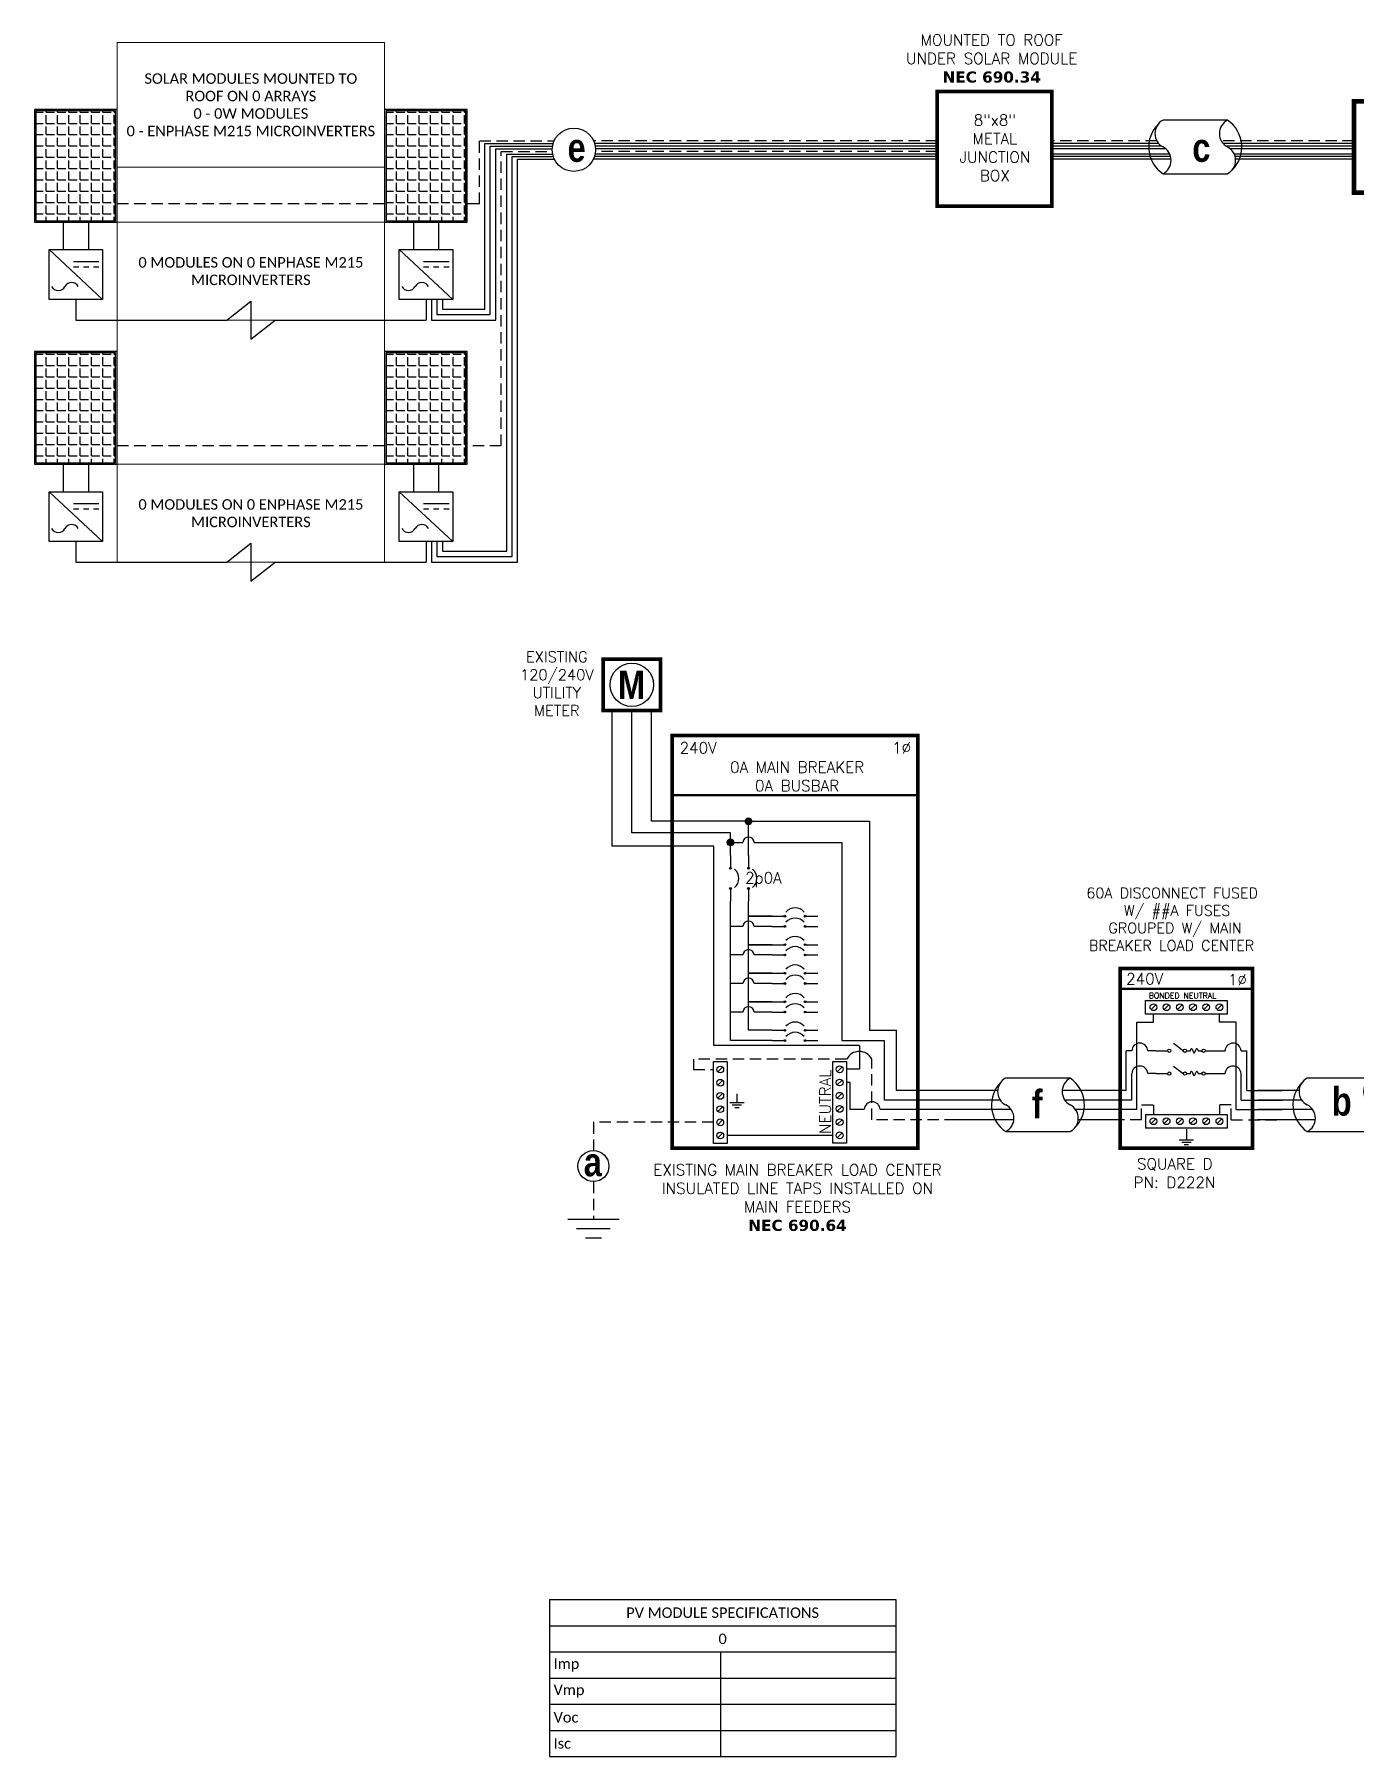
# Model space of a CAD drawing. Header units: feet. Extents: x 22430 to 23220, y 16036 to 16611.
# Drawn here: x 22430 to 22866, y 16036 to 16603 of the extents above; entities that cross this region are included whole.
import ezdxf

# ---------------------------------------------------------------- set-up
doc = ezdxf.new("R2010")
doc.units = ezdxf.units.FT
doc.header["$MEASUREMENT"] = 0
doc.linetypes.add('HIDDEN', pattern=[0.375, 0.25, -0.125])
for name, color, linetype in [('ONE LINE BLOCKS', 7, 'Continuous'), ('TABLES', 7, 'Continuous'), ('TEXT', 7, 'Continuous'), ('Z - TITLEBLOCK TXT', 7, 'Continuous')]:
    doc.layers.add(name, color=color, linetype=linetype)
doc.styles.add('ONE LINE TXT', font='techb___.ttf')
doc.styles.get("Standard").update_dxf_attribs({"font": 'simplex.shx'})

# ---------------------------------------------------------------- blocks, each defined once
blk = doc.blocks.new('*T11')
at = {"layer": 'Defpoints', "color": 8, "linetype": 'ByBlock', "lineweight": 0, "transparency": 16777216}
for p, q in [((0, 0), (88.16, 0)), ((0, 0), (0, -171.21)), ((88.16, 0), (88.16, -171.21)), ((0, -41.08), (88.16, -41.08)), ((0, -59.24), (88.16, -59.24)), ((0, -91.46), (88.16, -91.46)), ((0, -138.99), (88.16, -138.99)), ((0, -171.21), (88.16, -171.21))]:
    blk.add_line(p, q, dxfattribs=at)
at = {"color": 0, "linetype": 'Continuous', "transparency": 16777216, "char_height": 3.4544, "width": 83.574, "attachment_point": 5}
for s, insert in [('{\\fCalibri|b0|i0|c0;SOLAR MODULES MOUNTED TO ROOF ON 0 ARRAYS^J0 - 0W MODULES^J0 - ENPHASE M215 MICROINVERTERS', (44.08, -20.54)), ('{\\fCalibri|b0|i0|c0;', (44.08, -50.16)), ('{\\fCalibri|b0|i0|c0;0 MODULES ON 0 ENPHASE M215 MICROINVERTERS', (44.08, -75.35)), ('{\\fCalibri|b0|i0|c0;', (44.08, -115.23)), ('{\\fCalibri|b0|i0|c0;0 MODULES ON 0 ENPHASE M215 MICROINVERTERS', (44.08, -155.1))]:
    blk.add_mtext(s, dxfattribs=dict(at, insert=insert))
blk = doc.blocks.new('*T9')
at = {"layer": 'Z - TITLEBLOCK TXT', "color": 0, "lineweight": -2, "transparency": 16777216}
for p, q in [((0, 0), (114.19, 0)), ((0, 0), (0, -51.69)), ((114.19, 0), (114.19, -51.69)), ((0, -8.62), (114.19, -8.62)), ((0, -17.23), (114.19, -17.23)), ((56.41, -17.23), (56.41, -51.69)), ((0, -25.85), (114.19, -25.85)), ((0, -34.46), (114.19, -34.46)), ((0, -43.08), (114.19, -43.08)), ((0, -51.69), (114.19, -51.69))]:
    blk.add_line(p, q, dxfattribs=at)
at = {"layer": 'Z - TITLEBLOCK TXT', "color": 0, "linetype": 'Continuous', "transparency": 16777216, "char_height": 3.4544}
for s, insert, width, attachment_point in [('{\\fCalibri|b0|i0|c0;PV MODULE SPECIFICATIONS', (57.09, -4.31), 111.433, 5), ('{\\fCalibri|b0|i0|c0;0', (57.09, -12.92), 111.433, 5), ('{\\fCalibri|b0|i0|c0;Imp', (1.38, -21.54), 53.6551, 4), ('{\\fCalibri|b0|i0|c0;', (57.78, -21.54), 55.0254, 4), ('{\\fCalibri|b0|i0|c0;Vmp', (1.38, -30.15), 53.6551, 4), ('{\\fCalibri|b0|i0|c0;', (57.78, -30.15), 55.0254, 4), ('{\\fCalibri|b0|i0|c0;Voc', (1.38, -38.77), 53.6551, 4), ('{\\fCalibri|b0|i0|c0;', (57.78, -38.77), 55.0254, 4), ('{\\fCalibri|b0|i0|c0;Isc', (1.38, -47.39), 53.6551, 4), ('{\\fCalibri|b0|i0|c0;', (57.78, -47.39), 55.0254, 4)]:
    blk.add_mtext(s, dxfattribs=dict(at, insert=insert, width=width, attachment_point=attachment_point))
blk = doc.blocks.new('M_MAIN DISCO')
at = {"color": 253, "linetype": 'Continuous'}
for p, q in [((-42.47, 32.21), (-42.47, 34.82)), ((-20.72, 32.21), (-20.72, 34.82)), ((-47.96, 3.45), (-47.96, 32.21)), ((-47.96, 32.21), (-42.47, 32.21)), ((-15.23, 32.21), (-20.72, 32.21)), ((-15.23, 3.45), (-15.23, 32.21)), ((-47.96, 3.45), (-63.19, 3.45)), ((-15.23, 3.45), (0, 3.45))]:
    blk.add_line(p, q, dxfattribs=at)
at = {"color": 7, "linetype": 'Continuous'}
for p, q in [((-51.46, 9.66), (-51.46, 22.77)), ((-49.6, 22.77), (-51.46, 22.77)), ((-41.69, 22.77), (-44.32, 22.77)), ((-21.5, 22.77), (-18.87, 22.77)), ((-13.59, 22.77), (-11.73, 22.77)), ((-11.73, 9.66), (-11.73, 22.77)), ((-51.46, 9.66), (-63.19, 9.66)), ((-11.73, 9.66), (0, 9.66))]:
    blk.add_line(p, q, dxfattribs=at)
at = {"color": 1, "linetype": 'Continuous'}
for p, q in [((-31.53, 22.77), (-30.29, 22.77)), ((-27.74, 22.77), (-26.5, 22.77)), ((-31.53, 15.24), (-30.29, 15.24)), ((-27.74, 15.24), (-26.5, 15.24))]:
    blk.add_line(p, q, dxfattribs=at)
at = {"color": 10, "linetype": 'Continuous'}
for p, q in [((-49.6, 6.49), (-49.6, 15.24)), ((-41.69, 15.24), (-44.32, 15.24)), ((-21.5, 15.24), (-18.87, 15.24)), ((-13.59, 6.49), (-13.59, 15.24)), ((-49.6, 6.49), (-63.19, 6.49)), ((-13.59, 6.49), (0, 6.49))]:
    blk.add_line(p, q, dxfattribs=at)
at = {"color": 7, "linetype": 'Continuous'}
for centre in [(-46.96, 22.62), (-16.23, 22.62)]:
    blk.add_arc(centre, 2.64, 3.2819, 176.7181, dxfattribs=at)
at = {"color": 10, "linetype": 'Continuous'}
for centre in [(-46.96, 15.08), (-16.23, 15.08)]:
    blk.add_arc(centre, 2.64, 3.2819, 176.7181, dxfattribs=at)
at = {"color": 1, "linetype": 'Continuous'}
for points in [[(-30.29, 22.77), (-29.92, 23.53), (-29.02, 22.01), (-28.19, 23.53), (-27.74, 22.77)], [(-30.29, 15.24), (-29.92, 16), (-29.02, 14.47), (-28.19, 16), (-27.74, 15.24)]]:
    blk.add_spline(points, degree=3, dxfattribs=at)
at = {"layer": 'ONE LINE BLOCKS', "lineweight": 50}
blk.add_line((-53.41, 43.1), (-9.8, 43.1), dxfattribs=at)
at = {"layer": 'ONE LINE BLOCKS', "lineweight": 50, "const_width": 1.19}
blk.add_lwpolyline([(-53.41, -9.3), (-53.41, 49.88), (-9.8, 49.88), (-9.8, -9.3)], close=True, dxfattribs=at)
at = {"layer": 'TEXT', "color": 92, "linetype": 'HIDDEN', "ltscale": 15}
for p, q in [((-46.38, 0), (-63.19, 0)), ((-46.38, 0), (-46.38, 4.94)), ((-46.38, 4.94), (-42.47, 4.94)), ((-42.47, 4.94), (-42.47, 1.8)), ((-16.81, 4.94), (-20.72, 4.94)), ((-20.72, 4.94), (-20.72, 1.8)), ((-16.81, 0), (-16.81, 4.94)), ((-16.81, 0), (0, 0))]:
    blk.add_line(p, q, dxfattribs=at)
at = {"layer": 'TEXT', "color": 92, "linetype": 'Continuous', "flags": 128}
for points in [[(-31.59, -3.07), (-31.6, -6.57)], [(-33.94, -6.57), (-29.25, -6.57)], [(-30.07, -7.44), (-33.13, -7.44)], [(-30.88, -8.3), (-32.31, -8.3)]]:
    blk.add_lwpolyline(points, dxfattribs=at)
at = {"layer": 'Z - TITLEBLOCK TXT', "color": 1, "linetype": 'Continuous'}
for p, q in [((-45.07, 34.82), (-45.07, 39.36)), ((-45.07, 39.36), (-18.12, 39.36)), ((-18.12, 34.82), (-45.07, 34.82)), ((-18.12, 39.36), (-18.12, 34.82)), ((-41.69, 22.77), (-37.77, 22.77)), ((-35.88, 25.22), (-32.61, 22.78)), ((-25.42, 22.77), (-21.5, 22.77)), ((-35.88, 17.69), (-32.61, 15.24)), ((-41.69, 15.24), (-37.77, 15.24)), ((-25.42, 15.23), (-21.5, 15.23)), ((-45.07, 1.8), (-18.12, 1.8)), ((-45.07, 1.8), (-45.07, -2.74)), ((-18.12, 1.8), (-18.12, -2.74)), ((-18.12, -2.74), (-45.07, -2.74))]:
    blk.add_line(p, q, dxfattribs=at)
at = {"layer": 'Z - TITLEBLOCK TXT', "color": 4, "linetype": 'Continuous'}
for p, q in [((-41.69, 37.87), (-43.26, 36.3)), ((-37.34, 37.87), (-38.91, 36.3)), ((-32.98, 37.87), (-34.56, 36.3)), ((-28.63, 37.87), (-30.21, 36.3)), ((-24.28, 37.87), (-25.86, 36.3)), ((-19.93, 37.87), (-21.51, 36.3)), ((-41.69, 0.32), (-43.26, -1.26)), ((-37.34, 0.32), (-38.91, -1.26)), ((-32.98, 0.32), (-34.56, -1.26)), ((-28.63, 0.32), (-30.21, -1.26)), ((-24.28, 0.32), (-25.86, -1.26)), ((-19.93, 0.32), (-21.51, -1.26))]:
    blk.add_line(p, q, dxfattribs=at)
for centre in [(-42.47, 37.09), (-38.12, 37.09), (-33.77, 37.09), (-29.42, 37.09), (-25.07, 37.09), (-20.72, 37.09), (-42.47, -0.47), (-38.12, -0.47), (-33.77, -0.47), (-29.42, -0.47), (-25.07, -0.47), (-20.72, -0.47)]:
    blk.add_circle(centre, 1.11, dxfattribs=at)
at = {"layer": 'Z - TITLEBLOCK TXT', "color": 1, "linetype": 'Continuous'}
for centre in [(-37.23, 22.77), (-32.07, 22.77), (-25.96, 22.77), (-37.23, 15.24), (-32.07, 15.24), (-25.96, 15.23)]:
    blk.add_circle(centre, 0.541, dxfattribs=at)
at = {"layer": 'TABLES', "color": 4, "linetype": 'Continuous'}
blk.add_text('BONDED NEUTRAL', height=1.8743, dxfattribs=at).set_placement((-43.99, 40.01))
at = {"layer": 'TEXT', "color": 1}
for s, width, gutter_width, heights, insert, char_height, attachment_point in [('\\A1;\\pi4.1167;60A DISCONNECT FUSED \\P\\pi16.454;W/ ##A FUSES\\P\\pi11.355;GROUPED W/ MAIN \\P\\pi4.9392;BREAKER LOAD CENTER', 71.8931, 92.23, [24.13], (-68.68, 76.43), 3.4544, 1), ('240V', 0.1481, 0.75, [0], (-45.35, 46.44), 3.658, 5), ('1∅', 0.1481, 0.75, [0], (-14.78, 46.14), 3.658, 5), ('\\A1;\\pi3.6942,t21.982;SQUARE D\\P\\pi2.5621,t20.85;PN: D222N', 35.0816, 28.88, [13.54], (-51.57, -12.71), 3.6576, 1)]:
    blk.add_mtext_dynamic_manual_height_columns(s, width=width, gutter_width=gutter_width, heights=heights, dxfattribs=dict(at, insert=insert, char_height=char_height, attachment_point=attachment_point))
blk = doc.blocks.new('*U7')
at = {"color": 7, "linetype": 'Continuous'}
for p, q in [((6.67, 2.43), (2.91, 2.43)), ((2.44, 1.71), (0, 1.71)), ((9.57, 1.71), (6.2, 1.71)), ((2.91, -0.69), (6.67, -0.69))]:
    blk.add_line(p, q, dxfattribs=at)
at = {"color": 10, "linetype": 'Continuous'}
for p, q in [((2.59, 1.15), (0, 1.15)), ((9.57, 1.15), (6.35, 1.15))]:
    blk.add_line(p, q, dxfattribs=at)
at = {"color": 253, "linetype": 'Continuous'}
for p, q in [((3.21, 0.61), (0, 0.61)), ((9.57, 0.61), (6.97, 0.61))]:
    blk.add_line(p, q, dxfattribs=at)
at = {"color": 7, "linetype": 'Continuous'}
for centre, start, end in [((3.94, 0.87), 133.9732, 236.4265), ((5.63, 0.87), 313.9732, 56.4265)]:
    blk.add_arc(centre, 1.87, start, end, dxfattribs=at)
at = {"layer": 'TEXT', "color": 92, "linetype": 'HIDDEN', "ltscale": 15}
for p, q in [((3.37, 0), (0, 0)), ((9.57, 0), (7.14, 0))]:
    blk.add_line(p, q, dxfattribs=at)
at = {"layer": 'Z - TITLEBLOCK TXT', "linetype": 'Continuous'}
for centre, start, end in [((3.31, 1.65), 117.6639, 242.3361), ((7.08, 1.65), 117.6639, 242.3361), ((2.5, 0.09), 297.6639, 62.3361), ((6.26, 0.09), 297.6639, 62.3361)]:
    blk.add_arc(centre, 0.882, start, end, dxfattribs=at)
blk = doc.blocks.new('*U13')
at = {"layer": 'ONE LINE BLOCKS', "linetype": 'Continuous'}
h = blk.add_hatch(color=254, dxfattribs=at)
h.dxf.hatch_style = 1
edge = h.paths.add_edge_path()
edge.add_arc((-68.38, 98.34), 1.11, 0, 360)
h = blk.add_hatch(color=254, dxfattribs=at)
h.dxf.hatch_style = 1
edge = h.paths.add_edge_path()
edge.add_arc((-74.3, 91.39), 1.11, 0, 360)
h = blk.add_hatch(color=1, dxfattribs=at)
h.dxf.hatch_style = 1
edge = h.paths.add_edge_path()
edge.add_arc((-74.3, 82.89), 0.291, 0, 360)
h = blk.add_hatch(color=1, dxfattribs=at)
h.dxf.hatch_style = 1
edge = h.paths.add_edge_path()
edge.add_arc((-68.38, 82.89), 0.291, 0, 360)
h = blk.add_hatch(color=1, dxfattribs=at)
h.dxf.hatch_style = 1
edge = h.paths.add_edge_path()
edge.add_arc((-74.3, 76.21), 0.291, 0, 360)
h = blk.add_hatch(color=1, dxfattribs=at)
h.dxf.hatch_style = 1
edge = h.paths.add_edge_path()
edge.add_arc((-68.38, 76.21), 0.291, 0, 360)
h = blk.add_hatch(color=1, dxfattribs=at)
h.dxf.hatch_style = 1
edge = h.paths.add_edge_path()
edge.add_arc((-56.39, 67.09), 0.291, 0, 360)
h = blk.add_hatch(color=1, dxfattribs=at)
h.dxf.hatch_style = 1
edge = h.paths.add_edge_path()
edge.add_arc((-56.39, 63.72), 0.291, 0, 360)
h = blk.add_hatch(color=1, dxfattribs=at)
h.dxf.hatch_style = 1
edge = h.paths.add_edge_path()
edge.add_arc((-49.72, 67.09), 0.291, 0, 360)
h = blk.add_hatch(color=1, dxfattribs=at)
h.dxf.hatch_style = 1
edge = h.paths.add_edge_path()
edge.add_arc((-49.72, 63.72), 0.291, 0, 360)
h = blk.add_hatch(color=1, dxfattribs=at)
h.dxf.hatch_style = 1
edge = h.paths.add_edge_path()
edge.add_arc((-56.39, 57.69), 0.291, 0, 360)
h = blk.add_hatch(color=1, dxfattribs=at)
h.dxf.hatch_style = 1
edge = h.paths.add_edge_path()
edge.add_arc((-49.72, 57.69), 0.291, 0, 360)
h = blk.add_hatch(color=1, dxfattribs=at)
h.dxf.hatch_style = 1
edge = h.paths.add_edge_path()
edge.add_arc((-56.39, 54.31), 0.291, 0, 360)
h = blk.add_hatch(color=1, dxfattribs=at)
h.dxf.hatch_style = 1
edge = h.paths.add_edge_path()
edge.add_arc((-49.72, 54.31), 0.291, 0, 360)
h = blk.add_hatch(color=1, dxfattribs=at)
h.dxf.hatch_style = 1
edge = h.paths.add_edge_path()
edge.add_arc((-56.39, 48.29), 0.291, 0, 360)
h = blk.add_hatch(color=1, dxfattribs=at)
h.dxf.hatch_style = 1
edge = h.paths.add_edge_path()
edge.add_arc((-49.72, 48.29), 0.291, 0, 360)
h = blk.add_hatch(color=1, dxfattribs=at)
h.dxf.hatch_style = 1
edge = h.paths.add_edge_path()
edge.add_arc((-56.39, 44.91), 0.291, 0, 360)
h = blk.add_hatch(color=1, dxfattribs=at)
h.dxf.hatch_style = 1
edge = h.paths.add_edge_path()
edge.add_arc((-49.72, 44.91), 0.291, 0, 360)
h = blk.add_hatch(color=1, dxfattribs=at)
h.dxf.hatch_style = 1
edge = h.paths.add_edge_path()
edge.add_arc((-56.39, 38.89), 0.291, 0, 360)
h = blk.add_hatch(color=1, dxfattribs=at)
h.dxf.hatch_style = 1
edge = h.paths.add_edge_path()
edge.add_arc((-56.39, 35.51), 0.291, 0, 360)
h = blk.add_hatch(color=1, dxfattribs=at)
h.dxf.hatch_style = 1
edge = h.paths.add_edge_path()
edge.add_arc((-49.72, 38.89), 0.291, 0, 360)
h = blk.add_hatch(color=1, dxfattribs=at)
h.dxf.hatch_style = 1
edge = h.paths.add_edge_path()
edge.add_arc((-49.72, 35.51), 0.291, 0, 360)
h = blk.add_hatch(color=1, dxfattribs=at)
h.dxf.hatch_style = 1
edge = h.paths.add_edge_path()
edge.add_arc((-56.39, 29.48), 0.291, 0, 360)
h = blk.add_hatch(color=1, dxfattribs=at)
h.dxf.hatch_style = 1
edge = h.paths.add_edge_path()
edge.add_arc((-49.72, 29.48), 0.291, 0, 360)
h = blk.add_hatch(color=1, dxfattribs=at)
h.dxf.hatch_style = 1
edge = h.paths.add_edge_path()
edge.add_arc((-56.39, 26.1), 0.291, 0, 360)
h = blk.add_hatch(color=1, dxfattribs=at)
h.dxf.hatch_style = 1
edge = h.paths.add_edge_path()
edge.add_arc((-49.72, 26.1), 0.291, 0, 360)
at = {"color": 155, "true_color": 0x647190}
blk.add_line((-93.51, 126.59), (-12.6, 126.59), dxfattribs=at)
at = {"color": 7, "linetype": 'Continuous'}
for p, q in [((-19.55, 9.66), (-19.55, 29.48)), ((0, 9.66), (-19.55, 9.66))]:
    blk.add_line(p, q, dxfattribs=at)
at = {"color": 10, "linetype": 'Continuous'}
for p, q in [((-23.58, 6.49), (-23.58, 26.1)), ((-19.54, 26.1), (-19.54, 26.1)), ((0, 6.49), (-23.58, 6.49))]:
    blk.add_line(p, q, dxfattribs=at)
at = {"color": 253, "linetype": 'Continuous'}
for p, q in [((-34.9, 12.29), (-36.07, 12.29)), ((-34.9, 3.45), (-34.9, 12.29)), ((-30.25, 3.45), (-34.9, 3.45)), ((0, 3.45), (-24.98, 3.45))]:
    blk.add_line(p, q, dxfattribs=at)
at = {"color": 7, "linetype": 'Continuous'}
blk.add_circle((-119.49, -15.26), 5.11, dxfattribs=at)
at = {"color": 253, "linetype": 'Continuous'}
blk.add_arc((-27.62, 3.3), 2.64, 3.2819, 176.7181, dxfattribs=at)
at = {"layer": 'ONE LINE BLOCKS', "lineweight": 50}
blk.add_line((-93.51, 106.95), (-12.6, 106.95), dxfattribs=at)
at = {"layer": 'ONE LINE BLOCKS', "lineweight": 50, "const_width": 1.19}
for points in [[(-116.27, 134.89), (-116.27, 151.79), (-97.41, 151.79), (-97.41, 134.89)], [(-93.51, -9.3), (-93.51, 126.59), (-12.6, 126.59), (-12.6, -9.3)]]:
    blk.add_lwpolyline(points, close=True, dxfattribs=at)
at = {"layer": 'TEXT', "color": 92, "linetype": 'HIDDEN', "ltscale": 15}
for p, q in [((-36.07, 20.02), (-86.54, 20.02)), ((-86.54, 20.02), (-86.54, 16.57)), ((-27.75, 0), (-27.75, 20.02)), ((-86.54, 16.57), (-79.95, 16.57)), ((0, 0), (-27.75, 0)), ((-79.95, -0.83), (-119.49, -0.83)), ((-119.49, -0.83), (-119.49, -10.15)), ((-119.49, -20.38), (-119.49, -32.73))]:
    blk.add_line(p, q, dxfattribs=at)
at = {"layer": 'TEXT', "color": 92, "linetype": 'Continuous', "ltscale": 15}
blk.add_line((-40.61, -5.18), (-75.41, -5.18), dxfattribs=at)
at = {"layer": 'TEXT', "color": 92, "linetype": 'Continuous', "flags": 128}
for points in [[(-74.53, 5.69), (-69.85, 5.69)], [(-72.19, 8.54), (-72.19, 5.69)], [(-70.66, 4.83), (-73.72, 4.83)], [(-71.47, 3.96), (-72.91, 3.96)]]:
    blk.add_lwpolyline(points, dxfattribs=at)
at = {"layer": 'TEXT', "color": 92, "linetype": 'Continuous', "ltscale": 4, "flags": 128}
for points in [[(-127.97, -32.73), (-111.01, -32.73)], [(-113.95, -35.88), (-125.03, -35.88)], [(-116.88, -39.02), (-122.09, -39.02)]]:
    blk.add_lwpolyline(points, dxfattribs=at)
at = {"layer": 'TEXT', "linetype": 'Continuous'}
blk.add_circle((-106.84, 143.34), 7.15, dxfattribs=at)
at = {"layer": 'TEXT', "color": 92, "linetype": 'Continuous', "ltscale": 0.3}
blk.add_arc((-31.87, 17.86), 4.65, 27.6639, 152.3361, dxfattribs=at)
at = {"layer": 'Z - TITLEBLOCK TXT', "color": 253, "linetype": 'Continuous'}
for p, q in [((-113.33, 90.2), (-113.33, 134.89)), ((-79.78, 90.2), (-113.33, 90.2)), ((-79.78, 24.52), (-79.78, 90.2)), ((-31.78, 24.52), (-79.78, 24.52)), ((-31.78, 24.52), (-31.78, 16.64)), ((-31.78, 16.64), (-36.07, 16.64))]:
    blk.add_line(p, q, dxfattribs=at)
at = {"layer": 'Z - TITLEBLOCK TXT', "color": 10, "linetype": 'Continuous'}
for p, q in [((-106.84, 94.51), (-106.84, 134.89)), ((-74.3, 94.51), (-106.84, 94.51)), ((-74.3, 87.09), (-74.3, 94.51)), ((-73.19, 91.39), (-70.25, 91.39)), ((-66.51, 91.39), (-37.57, 91.39)), ((-37.57, 91.39), (-37.57, 26.1)), ((-74.3, 26.1), (-74.3, 72.02)), ((-70.25, 63.72), (-74.3, 63.72)), ((-60.59, 63.72), (-66.51, 63.72)), ((-70.25, 54.31), (-74.3, 54.31)), ((-60.59, 54.31), (-66.51, 54.31)), ((-70.25, 44.91), (-74.3, 44.91)), ((-60.59, 44.91), (-66.51, 44.91)), ((-70.25, 35.51), (-74.3, 35.51)), ((-60.59, 35.51), (-66.51, 35.51)), ((-60.59, 26.1), (-74.3, 26.1)), ((-37.57, 26.1), (-23.58, 26.1))]:
    blk.add_line(p, q, dxfattribs=at)
at = {"layer": 'Z - TITLEBLOCK TXT', "color": 7, "linetype": 'Continuous'}
for p, q in [((-100.35, 98.34), (-100.35, 134.89)), ((-68.38, 98.34), (-100.35, 98.34)), ((-68.38, 87.09), (-68.38, 98.34)), ((-67.27, 98.34), (-28.47, 98.34)), ((-28.47, 98.34), (-28.47, 29.48)), ((-68.38, 57.69), (-68.38, 72.02)), ((-68.38, 67.09), (-60.59, 67.09)), ((-60.59, 67.09), (-68.38, 67.09)), ((-68.38, 48.29), (-68.38, 57.69)), ((-68.38, 57.69), (-60.59, 57.69)), ((-60.59, 57.69), (-68.38, 57.69)), ((-68.38, 38.89), (-68.38, 48.29)), ((-68.38, 48.29), (-60.59, 48.29)), ((-60.59, 48.29), (-68.38, 48.29)), ((-68.38, 29.48), (-68.38, 38.89)), ((-68.38, 38.89), (-60.59, 38.89)), ((-60.59, 38.89), (-68.38, 38.89)), ((-60.59, 29.48), (-68.38, 29.48)), ((-28.47, 29.48), (-19.55, 29.48))]:
    blk.add_line(p, q, dxfattribs=at)
at = {"layer": 'Z - TITLEBLOCK TXT', "color": 1, "linetype": 'Continuous'}
for p, q in [((-79.95, -7.78), (-79.95, 19.17)), ((-79.95, 19.17), (-75.41, 19.17)), ((-75.41, 19.17), (-75.41, -7.78)), ((-40.61, -7.71), (-40.61, 19.24)), ((-40.61, 19.24), (-36.07, 19.24)), ((-36.07, 19.24), (-36.07, -7.71)), ((-75.41, -7.78), (-79.95, -7.78)), ((-36.07, -7.71), (-40.61, -7.71))]:
    blk.add_line(p, q, dxfattribs=at)
at = {"layer": 'Z - TITLEBLOCK TXT', "color": 4, "linetype": 'Continuous'}
for p, q in [((-76.9, 17.35), (-78.47, 15.78)), ((-37.55, 17.43), (-39.13, 15.85)), ((-76.9, 13), (-78.47, 11.43)), ((-37.55, 13.08), (-39.13, 11.5)), ((-76.9, 8.65), (-78.47, 7.08)), ((-37.55, 8.73), (-39.13, 7.15)), ((-76.9, 4.3), (-78.47, 2.73)), ((-37.55, 4.38), (-39.13, 2.8)), ((-37.55, 0.03), (-39.13, -1.55)), ((-76.9, -0.05), (-78.47, -1.62)), ((-76.9, -4.4), (-78.47, -5.97)), ((-37.55, -4.33), (-39.13, -5.9))]:
    blk.add_line(p, q, dxfattribs=at)
at = {"layer": 'Z - TITLEBLOCK TXT', "color": 1, "linetype": 'Continuous', "flags": 128}
for points in [[(-74.3, 87.09), (-74.3, 82.89)], [(-74.3, 87.09), (-74.3, 82.89)], [(-68.38, 87.09), (-68.38, 82.89)], [(-68.38, 87.09), (-68.38, 82.89)], [(-74.3, 76.21), (-74.3, 72.02)], [(-68.38, 76.21), (-68.38, 72.02)], [(-60.59, 67.09), (-56.39, 67.09)], [(-60.59, 67.09), (-56.39, 67.09)], [(-60.59, 63.72), (-56.39, 63.72)], [(-60.59, 63.72), (-56.39, 63.72)], [(-49.72, 67.09), (-45.52, 67.09)], [(-49.72, 63.72), (-45.52, 63.72)], [(-60.59, 57.69), (-56.39, 57.69)], [(-60.59, 57.69), (-56.39, 57.69)], [(-49.72, 57.69), (-45.52, 57.69)], [(-60.59, 54.31), (-56.39, 54.31)], [(-60.59, 54.31), (-56.39, 54.31)], [(-49.72, 54.31), (-45.52, 54.31)], [(-60.59, 48.29), (-56.39, 48.29)], [(-60.59, 48.29), (-56.39, 48.29)], [(-49.72, 48.29), (-45.52, 48.29)], [(-60.59, 44.91), (-56.39, 44.91)], [(-60.59, 44.91), (-56.39, 44.91)], [(-49.72, 44.91), (-45.52, 44.91)], [(-60.59, 38.89), (-56.39, 38.89)], [(-60.59, 38.89), (-56.39, 38.89)], [(-60.59, 35.51), (-56.39, 35.51)], [(-60.59, 35.51), (-56.39, 35.51)], [(-49.72, 38.89), (-45.52, 38.89)], [(-49.72, 35.51), (-45.52, 35.51)], [(-60.59, 29.48), (-56.39, 29.48)], [(-60.59, 29.48), (-56.39, 29.48)], [(-49.72, 29.48), (-45.52, 29.48)], [(-60.59, 26.1), (-56.39, 26.1)], [(-60.59, 26.1), (-56.39, 26.1)], [(-49.72, 26.1), (-45.52, 26.1)]]:
    blk.add_lwpolyline(points, dxfattribs=at)
at = {"layer": 'Z - TITLEBLOCK TXT', "color": 7, "linetype": 'Continuous'}
for centre in [(-68.38, 98.34), (-68.38, 98.34), (-74.3, 91.39)]:
    blk.add_circle(centre, 1.11, dxfattribs=at)
at = {"layer": 'Z - TITLEBLOCK TXT', "color": 1, "linetype": 'Continuous'}
for centre in [(-74.3, 82.89), (-68.38, 82.89), (-74.3, 76.21), (-68.38, 76.21), (-56.39, 67.09), (-56.39, 63.72), (-49.72, 67.09), (-49.72, 63.72), (-56.39, 57.69), (-49.72, 57.69), (-56.39, 54.31), (-49.72, 54.31), (-56.39, 48.29), (-49.72, 48.29), (-56.39, 44.91), (-49.72, 44.91), (-56.39, 38.89), (-56.39, 35.51), (-49.72, 38.89), (-49.72, 35.51), (-56.39, 29.48), (-49.72, 29.48), (-56.39, 26.1), (-49.72, 26.1)]:
    blk.add_circle(centre, 0.291, dxfattribs=at)
at = {"layer": 'Z - TITLEBLOCK TXT', "color": 4, "linetype": 'Continuous'}
for centre in [(-77.68, 16.57), (-38.34, 16.64), (-77.68, 12.22), (-38.34, 12.29), (-77.68, 7.87), (-38.34, 7.94), (-77.68, 3.52), (-77.68, -0.83), (-38.34, 3.59), (-38.34, -0.76), (-77.68, -5.18), (-38.34, -5.11)]:
    blk.add_circle(centre, 1.11, dxfattribs=at)
at = {"layer": 'Z - TITLEBLOCK TXT', "color": 10, "linetype": 'Continuous'}
for centre in [(-68.38, 91.28), (-68.38, 63.61), (-68.38, 54.21), (-68.38, 44.8), (-68.38, 35.4)]:
    blk.add_arc(centre, 1.87, 3.2937, 176.7063, dxfattribs=at)
at = {"layer": 'Z - TITLEBLOCK TXT', "color": 1, "linetype": 'Continuous'}
for centre, start, end in [((-75.49, 79.55), 310.3392, 49.6608), ((-69.57, 79.55), 310.3392, 49.6608), ((-53.05, 65.9), 40.3392, 139.6608), ((-53.05, 62.52), 40.3392, 139.6608), ((-53.05, 56.5), 40.3392, 139.6608), ((-53.05, 53.12), 40.3392, 139.6608), ((-53.05, 47.1), 40.3392, 139.6608), ((-53.05, 43.72), 40.3392, 139.6608), ((-53.05, 37.69), 40.3392, 139.6608), ((-53.05, 34.31), 40.3392, 139.6608), ((-53.05, 28.29), 40.3392, 139.6608), ((-53.05, 24.91), 40.3392, 139.6608)]:
    blk.add_arc(centre, 3.93, start, end, dxfattribs=at)
at = {"layer": 'TABLES', "color": 1, "linetype": 'Continuous'}
blk.add_text('NEUTRAL', height=3.658, rotation=90, dxfattribs=at).set_placement((-41.27, -4.66))
at = {"layer": 'TEXT', "color": 1, "attachment_point": 5}
for s, width, gutter_width, heights, insert, char_height in [('EXISTING\\P120/240V UTILITY METER', 0.0523, 7.17, [0], (-131.55, 143.68), 3.5433), ('240V', 0.1481, 0.75, [0], (-84.98, 122.54), 3.658), ('1∅', 0.1481, 0.75, [0], (-17.91, 122.54), 3.658), ('0A MAIN BREAKER\\P0A BUSBAR', 72.4998, 0.75, [0], (-52.35, 113.14), 3.6576), ('2p0A', 0.1481, 0.75, [0], (-63.46, 79.11), 3.658), ('EXISTING MAIN BREAKER LOAD CENTER INSULATED LINE TAPS INSTALLED ON MAIN FEEDERS\\P{\\fVerdana|b1|i0|c0|p34;NEC 690.64}', 98.9176, 7.17, [106.42], (-52.23, -25.66), 3.6576)]:
    blk.add_mtext_dynamic_manual_height_columns(s, width=width, gutter_width=gutter_width, heights=heights, dxfattribs=dict(at, insert=insert, char_height=char_height))
at = {"layer": 'Z - TITLEBLOCK TXT', "color": 253, "linetype": 'Continuous', "style": 'ONE LINE TXT'}
blk.add_text('M', height=9.38, dxfattribs=at).set_placement((-111.4, 138.62))
at = {"layer": 'Z - TITLEBLOCK TXT', "color": 1, "linetype": 'Continuous', "insert": (-122.68, -9.21), "char_height": 9.3833, "attachment_point": 1, "style": 'ONE LINE TXT'}
blk.add_mtext_dynamic_manual_height_columns('{\\W1;\\C256;a}', width=0.1385, gutter_width=2.13, heights=[0], dxfattribs=at)

msp = doc.modelspace()

# ---------------------------------------------------------------- hatches: boundary and pattern name
at = {"layer": 'ONE LINE BLOCKS', "linetype": 'Continuous'}
h = msp.add_hatch(dxfattribs=at)
h.set_pattern_fill('ANGLE', color=256, scale=13.54666)
h.set_pattern_definition([(0, (22493.8777, 4559.6083), (0, 3.7253315), [2.709332, -1.0159995]), (90, (22493.8777, 4559.6083), (-3.7253315, 2e-16), [2.709332, -1.0159995])])
h.paths.add_polyline_path([(22430.87, 16577.91), (22430.87, 16541.72), (22457.1, 16541.72), (22457.1, 16577.91)])
h = msp.add_hatch(dxfattribs=at)
h.set_pattern_fill('ANGLE', color=256, scale=13.54666)
h.set_pattern_definition([(0, (22609.2976, 4559.6083), (0, 3.7253315), [2.709332, -1.0159995]), (90, (22609.2976, 4559.6083), (-3.7253315, 2e-16), [2.709332, -1.0159995])])
h.paths.add_polyline_path([(22546.29, 16577.91), (22546.29, 16541.72), (22572.52, 16541.72), (22572.52, 16577.91)])
h = msp.add_hatch(dxfattribs=at)
h.set_pattern_fill('ANGLE', color=256, scale=13.54666)
h.set_pattern_definition([(0, (22493.8777, 4479.855), (0, 3.7253315), [2.709332, -1.0159995]), (90, (22493.8777, 4479.855), (-3.7253315, 2e-16), [2.709332, -1.0159995])])
h.paths.add_polyline_path([(22430.87, 16498.15), (22430.87, 16461.97), (22457.1, 16461.97), (22457.1, 16498.15)])
h = msp.add_hatch(dxfattribs=at)
h.set_pattern_fill('ANGLE', color=256, scale=13.54666)
h.set_pattern_definition([(0, (22609.2976, 4479.855), (0, 3.7253315), [2.709332, -1.0159995]), (90, (22609.2976, 4479.855), (-3.7253315, 2e-16), [2.709332, -1.0159995])])
h.paths.add_polyline_path([(22546.29, 16498.15), (22546.29, 16461.97), (22572.52, 16461.97), (22572.52, 16498.15)])

# ---------------------------------------------------------------- linework, layer by layer
at = {"color": 7, "linetype": 'Continuous'}
for p, q in [((22823.57, 16574.84), (22802.32, 16574.84)), ((22802.32, 16557.21), (22823.57, 16557.21))]:
    msp.add_line(p, q, dxfattribs=at)
at = {"color": 253, "linetype": 'Continuous'}
for p, q in [((22578.81, 16512.6), (22578.81, 16567.14)), ((22578.81, 16567.14), (22601.33, 16567.14)), ((22586.02, 16563.7), (22601.18, 16563.7)), ((22586.02, 16432.84), (22586.02, 16563.7)), ((22727.84, 16567.14), (22615.02, 16567.14)), ((22727.84, 16563.7), (22615.17, 16563.7)), ((22800.9, 16567.14), (22765.63, 16567.14)), ((22804.53, 16563.7), (22765.63, 16563.7)), ((22865.22, 16567.14), (22822.14, 16567.14)), ((22865.22, 16563.7), (22825.77, 16563.7)), ((22564.81, 16512.6), (22578.81, 16512.6)), ((22564.81, 16432.84), (22586.02, 16432.84))]:
    msp.add_line(p, q, dxfattribs=at)
at = {"color": 10, "linetype": 'Continuous'}
for p, q in [((22580.61, 16510.79), (22580.61, 16566.28)), ((22580.61, 16566.28), (22601.13, 16566.28)), ((22587.82, 16562.84), (22601.41, 16562.84)), ((22587.82, 16431.04), (22587.82, 16562.84)), ((22727.84, 16562.84), (22614.94, 16562.84)), ((22727.84, 16566.28), (22615.22, 16566.28)), ((22801.89, 16566.28), (22765.63, 16566.28)), ((22804.83, 16562.84), (22765.63, 16562.84)), ((22865.22, 16566.28), (22823.13, 16566.28)), ((22865.22, 16562.84), (22826.08, 16562.84)), ((22563.01, 16510.79), (22580.61, 16510.79)), ((22563.01, 16431.04), (22587.82, 16431.04))]:
    msp.add_line(p, q, dxfattribs=at)
at = {"linetype": 'Continuous'}
for p, q in [((22582.41, 16508.99), (22582.41, 16565.42)), ((22582.41, 16565.42), (22601.04, 16565.42)), ((22727.84, 16565.42), (22615.31, 16565.42)), ((22803.22, 16565.42), (22765.63, 16565.42)), ((22865.22, 16565.42), (22824.46, 16565.42)), ((22589.62, 16561.98), (22601.76, 16561.98)), ((22589.62, 16429.24), (22589.62, 16561.98)), ((22727.84, 16561.98), (22614.59, 16561.98)), ((22804.97, 16561.98), (22765.63, 16561.98)), ((22865.22, 16561.98), (22826.22, 16561.98)), ((22439.83, 16541.21), (22439.83, 16532.2)), ((22448.14, 16541.21), (22448.14, 16532.2)), ((22555.25, 16541.21), (22555.25, 16532.2)), ((22563.56, 16541.21), (22563.56, 16532.2)), ((22435.16, 16532.2), (22452.81, 16532.2)), ((22435.16, 16532.2), (22452.81, 16515.81)), ((22435.16, 16515.81), (22435.16, 16532.2)), ((22452.81, 16532.2), (22452.81, 16515.81)), ((22550.58, 16532.2), (22568.23, 16532.2)), ((22550.58, 16515.81), (22550.58, 16532.2)), ((22550.58, 16532.2), (22568.23, 16515.81)), ((22568.23, 16532.2), (22568.23, 16515.81)), ((22452.81, 16515.81), (22435.16, 16515.81)), ((22568.23, 16515.81), (22550.58, 16515.81)), ((22561.21, 16508.99), (22582.41, 16508.99)), ((22439.83, 16461.46), (22439.83, 16452.45)), ((22448.14, 16461.46), (22448.14, 16452.45)), ((22555.25, 16461.46), (22555.25, 16452.45)), ((22563.56, 16461.46), (22563.56, 16452.45)), ((22435.16, 16452.45), (22452.81, 16452.45)), ((22435.16, 16436.06), (22435.16, 16452.45)), ((22435.16, 16452.45), (22452.81, 16436.06)), ((22452.81, 16452.45), (22452.81, 16436.06)), ((22550.58, 16452.45), (22568.23, 16452.45)), ((22550.58, 16436.06), (22550.58, 16452.45)), ((22550.58, 16452.45), (22568.23, 16436.06)), ((22568.23, 16452.45), (22568.23, 16436.06)), ((22452.81, 16436.06), (22435.16, 16436.06)), ((22568.23, 16436.06), (22550.58, 16436.06)), ((22561.21, 16429.24), (22589.62, 16429.24))]:
    msp.add_line(p, q, dxfattribs=at)
at = {"linetype": 'Continuous', "flags": 128}
for points in [[(22430.36, 16578.41), (22430.36, 16541.21), (22457.61, 16541.21), (22457.61, 16578.41), (22430.36, 16578.41)], [(22545.78, 16578.41), (22545.78, 16541.21), (22573.03, 16541.21), (22573.03, 16578.41), (22545.78, 16578.41)], [(22430.36, 16498.66), (22430.36, 16461.46), (22457.61, 16461.46), (22457.61, 16498.66), (22430.36, 16498.66)], [(22545.78, 16498.66), (22545.78, 16461.46), (22573.03, 16461.46), (22573.03, 16498.66), (22545.78, 16498.66)]]:
    msp.add_lwpolyline(points, dxfattribs=at)
for points in [[(22430.87, 16577.91), (22430.87, 16541.72), (22457.1, 16541.72), (22457.1, 16577.91)], [(22546.29, 16577.91), (22546.29, 16541.72), (22572.52, 16541.72), (22572.52, 16577.91)], [(22430.87, 16498.15), (22430.87, 16461.97), (22457.1, 16461.97), (22457.1, 16498.15)], [(22546.29, 16498.15), (22546.29, 16461.97), (22572.52, 16461.97), (22572.52, 16498.15)]]:
    msp.add_lwpolyline(points, close=True, dxfattribs=at)
at = {"color": 7, "linetype": 'Continuous'}
msp.add_circle((22608.17, 16565.12), 7.14, dxfattribs=at)
for centre, start, end in [((22808.17, 16566.02), 133.9732, 236.4265), ((22817.72, 16566.02), 313.9732, 56.4265)]:
    msp.add_arc(centre, 10.58, start, end, dxfattribs=at)
at = {"layer": 'ONE LINE BLOCKS', "lineweight": 50}
for points, const_width in [([(22765.63, 16546.48), (22727.84, 16546.48), (22727.84, 16584.26), (22765.63, 16584.26)], 1.19), ([(22895.32, 16550.97), (22865.22, 16550.97), (22865.22, 16581.08), (22895.32, 16581.08)], 1.53)]:
    msp.add_lwpolyline(points, close=True, dxfattribs=dict(at, const_width=const_width))
at = {"layer": 'TEXT', "color": 92, "linetype": 'HIDDEN', "ltscale": 15}
for p, q in [((22577, 16547.26), (22577, 16568)), ((22577, 16568), (22601.64, 16568)), ((22727.84, 16568), (22614.7, 16568)), ((22800.29, 16568), (22765.63, 16568)), ((22865.22, 16568), (22821.53, 16568)), ((22584.21, 16564.56), (22601.05, 16564.56)), ((22584.21, 16467.51), (22584.21, 16564.56)), ((22727.84, 16564.56), (22615.29, 16564.56)), ((22577, 16547.26), (22573.03, 16547.26)), ((22584.21, 16467.51), (22573.03, 16467.51))]:
    msp.add_line(p, q, dxfattribs=at)
at = {"layer": 'TEXT', "color": 92, "linetype": 'HIDDEN', "ltscale": 15, "flags": 128}
for points in [[(22545.78, 16547.26), (22457.61, 16547.26)], [(22545.78, 16467.51), (22457.61, 16467.51)]]:
    msp.add_lwpolyline(points, dxfattribs=at)
at = {"layer": 'Z - TITLEBLOCK TXT', "color": 7, "linetype": 'Continuous'}
for p, q in [((22451.59, 16528.21), (22443.19, 16528.21)), ((22567.01, 16528.21), (22558.61, 16528.21)), ((22444.95, 16526.39), (22443.19, 16526.39)), ((22448.27, 16526.39), (22446.51, 16526.39)), ((22451.59, 16526.39), (22449.83, 16526.39)), ((22560.37, 16526.39), (22558.61, 16526.39)), ((22563.69, 16526.39), (22561.93, 16526.39)), ((22567.01, 16526.39), (22565.25, 16526.39)), ((22493.74, 16508.99), (22501.7, 16515.26)), ((22501.7, 16515.26), (22501.7, 16502.73)), ((22501.7, 16502.73), (22509.65, 16508.99)), ((22451.59, 16448.46), (22443.19, 16448.46)), ((22444.95, 16446.64), (22443.19, 16446.64)), ((22448.27, 16446.64), (22446.51, 16446.64)), ((22451.59, 16446.64), (22449.83, 16446.64)), ((22567.01, 16448.46), (22558.61, 16448.46)), ((22560.37, 16446.64), (22558.61, 16446.64)), ((22563.69, 16446.64), (22561.93, 16446.64)), ((22567.01, 16446.64), (22565.25, 16446.64)), ((22493.74, 16429.24), (22501.7, 16435.5)), ((22501.7, 16435.5), (22501.7, 16422.97)), ((22501.7, 16422.97), (22509.65, 16429.24))]:
    msp.add_line(p, q, dxfattribs=at)
at = {"layer": 'Z - TITLEBLOCK TXT', "linetype": 'Continuous', "flags": 128}
for points in [[(22443.99, 16515.81), (22443.99, 16508.99)], [(22559.41, 16515.81), (22559.41, 16508.99)], [(22561.21, 16515.81), (22561.21, 16508.99)], [(22443.99, 16508.99), (22493.74, 16508.99)], [(22509.65, 16508.99), (22559.41, 16508.99)], [(22443.99, 16436.06), (22443.99, 16429.24)], [(22559.41, 16436.06), (22559.41, 16429.24)], [(22561.21, 16436.06), (22561.21, 16429.24)], [(22443.99, 16429.24), (22493.74, 16429.24)], [(22509.65, 16429.24), (22559.41, 16429.24)]]:
    msp.add_lwpolyline(points, dxfattribs=at)
at = {"layer": 'Z - TITLEBLOCK TXT', "color": 10, "linetype": 'Continuous', "flags": 128}
for points in [[(22563.01, 16515.81), (22563.01, 16510.79)], [(22563.01, 16436.06), (22563.01, 16431.04)]]:
    msp.add_lwpolyline(points, dxfattribs=at)
at = {"layer": 'Z - TITLEBLOCK TXT', "color": 253, "linetype": 'Continuous', "flags": 128}
for points in [[(22564.81, 16515.81), (22564.81, 16512.6)], [(22564.81, 16436.06), (22564.81, 16432.84)]]:
    msp.add_lwpolyline(points, dxfattribs=at)
at = {"layer": 'Z - TITLEBLOCK TXT', "linetype": 'Continuous'}
for centre, radius, start, end in [((22804.63, 16570.43), 4.98, 117.6639, 242.3361), ((22825.88, 16570.43), 4.98, 117.6639, 242.3361), ((22800.01, 16561.62), 4.98, 297.6639, 62.3361), ((22821.26, 16561.62), 4.98, 297.6639, 62.3361), ((22438.23, 16521.22), 2.48, 207.6639, 332.3361), ((22442.61, 16518.92), 2.48, 27.6639, 152.3361), ((22553.65, 16521.22), 2.48, 207.6639, 332.3361), ((22558.03, 16518.92), 2.48, 27.6639, 152.3361), ((22438.23, 16441.47), 2.48, 207.6639, 332.3361), ((22442.61, 16439.17), 2.48, 27.6639, 152.3361), ((22553.65, 16441.47), 2.48, 207.6639, 332.3361), ((22558.03, 16439.17), 2.48, 27.6639, 152.3361)]:
    msp.add_arc(centre, radius, start, end, dxfattribs=at)

# ---------------------------------------------------------------- block references
for name, p in [('*T11', (22457.61, 16600.45)), ('M_MAIN DISCO', (22841.62, 16245.5)), ('*T9', (22600.08, 16087.4))]:
    msp.add_blockref(name, p)
at = {"color": 7}
msp.add_blockref('*U13', (22734.08, 16245.5), dxfattribs=at)
at = {"color": 155, "true_color": 0x647190, "xscale": 5.644441731736358, "yscale": 5.644441731736358, "zscale": 5.644441731736358}
for p in [(22734.08, 16245.5), (22833.44, 16245.5)]:
    msp.add_blockref('*U7', p, dxfattribs=at)

# ---------------------------------------------------------------- texts
at = {"layer": 'TEXT', "color": 1, "char_height": 3.6576, "attachment_point": 5}
for s, width, insert in [(' \\PMOUNTED TO ROOF \\PUNDER SOLAR MODULE\\P{\\fVerdana|b1|i0|c0|p34;NEC 690.34}', 72.4158, (22745.85, 16598.18)), ('8"x8" METAL JUNCTION BOX ', 0.4767, (22746.88, 16565.74))]:
    msp.add_mtext_dynamic_manual_height_columns(s, width=width, gutter_width=7.17, heights=[0], dxfattribs=dict(at, insert=insert))
at = {"layer": 'Z - TITLEBLOCK TXT', "color": 1, "linetype": 'Continuous', "char_height": 9.3833, "attachment_point": 1, "style": 'ONE LINE TXT'}
for s, insert in [('{\\W1;\\C256;e}', (22606.06, 16570.51)), ('{\\W1;\\C256;c}', (22811.96, 16570.51)), ('{\\W1;\\C256;f}', (22759.09, 16255.35)), ('{\\W1;\\C256;b}', (22857.93, 16256.27))]:
    msp.add_mtext_dynamic_manual_height_columns(s, width=0.1385, gutter_width=2.13, heights=[0], dxfattribs=dict(at, insert=insert))

doc.saveas('drawing.dxf')
